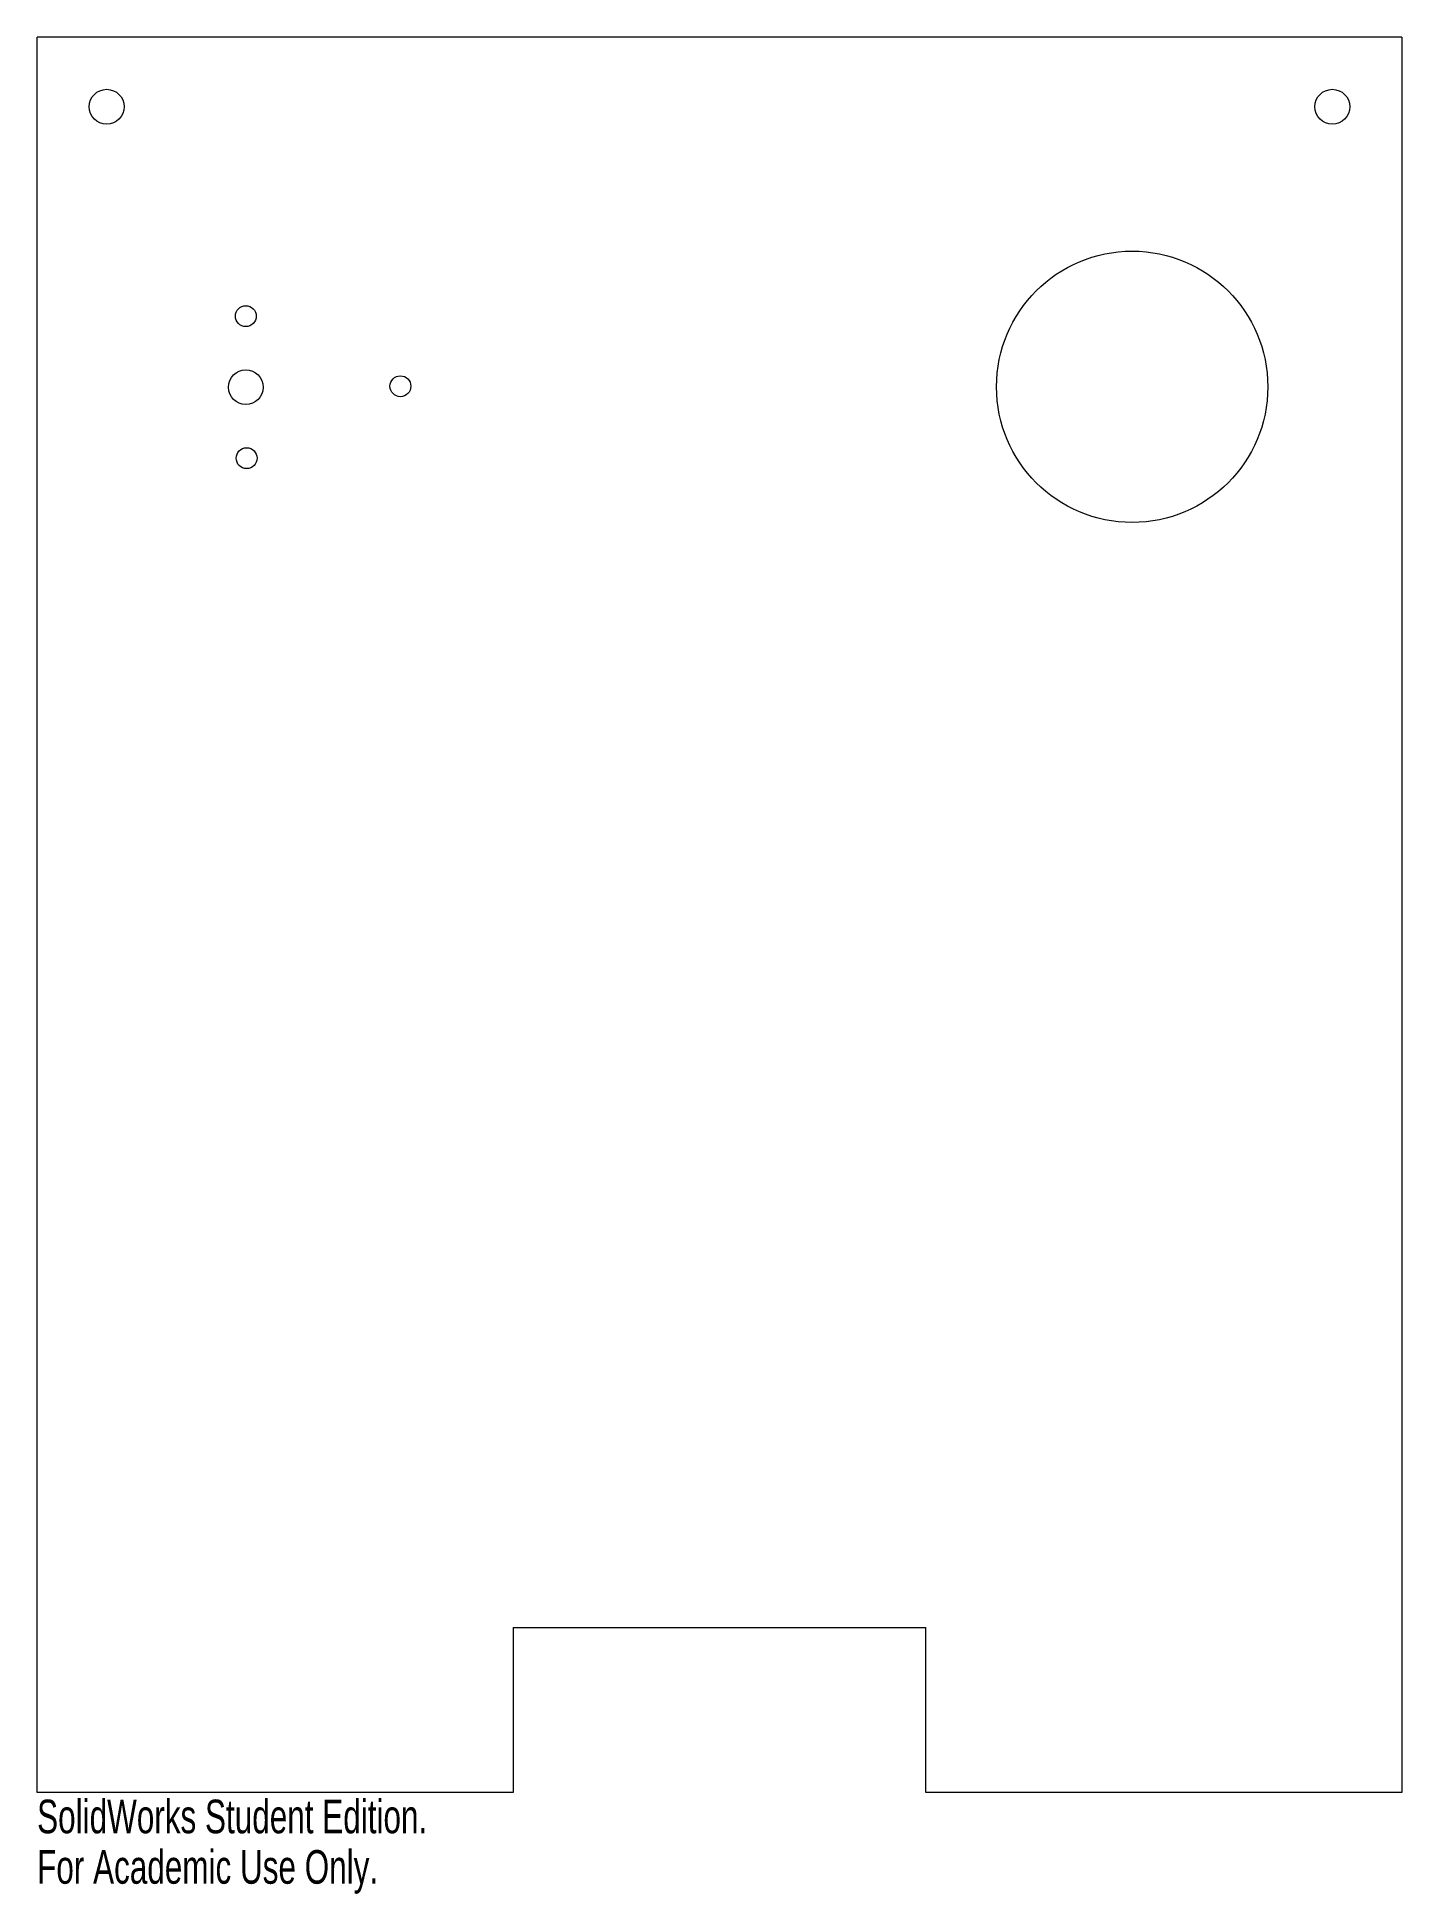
# Model space of a CAD drawing. Header units: millimetres. Extents: x -126 to 70, y -38 to 229.
import ezdxf

# ---------------------------------------------------------------- set-up
doc = ezdxf.new("R2010")
doc.units = ezdxf.units.MM
doc.styles.add('SLDTEXTSTYLE0', font='TXT', dxfattribs={"width": 0.7})

msp = doc.modelspace()

# ---------------------------------------------------------------- linework, layer by layer
at = {"color": 7, "linetype": 'Continuous', "lineweight": 15}
for p, q in [((70, 228.6), (-126.21, 228.6)), ((-126.21, -23.7), (-126.21, 228.6)), ((70, 228.6), (70, -23.7)), ((-57.76, 0), (1.55, 0)), ((-57.76, 0), (-57.76, -23.7)), ((1.55, -23.7), (1.55, 0)), ((-57.76, -23.7), (-126.21, -23.7)), ((70, -23.7), (1.55, -23.7))]:
    msp.add_line(p, q, dxfattribs=at)
for centre, radius in [((-116.21, 218.6), 2.5), ((60, 218.6), 2.5), ((31.22, 178.34), 19.5), ((-96.21, 188.5), 1.5), ((-96.21, 178.29), 2.5), ((-73.98, 178.42), 1.5), ((-96.09, 168.08), 1.5)]:
    msp.add_circle(centre, radius, dxfattribs=at)

# ---------------------------------------------------------------- texts
at = {"color": 7, "linetype": 'Continuous', "char_height": 4.8336, "attachment_point": 1, "style": 'SLDTEXTSTYLE0'}
for s, insert in [('SolidWorks Student Edition.', (-126.21, -24.72)), ('For Academic Use Only.', (-126.21, -31.97))]:
    msp.add_mtext(s, dxfattribs=dict(at, insert=insert))

doc.saveas('drawing.dxf')
